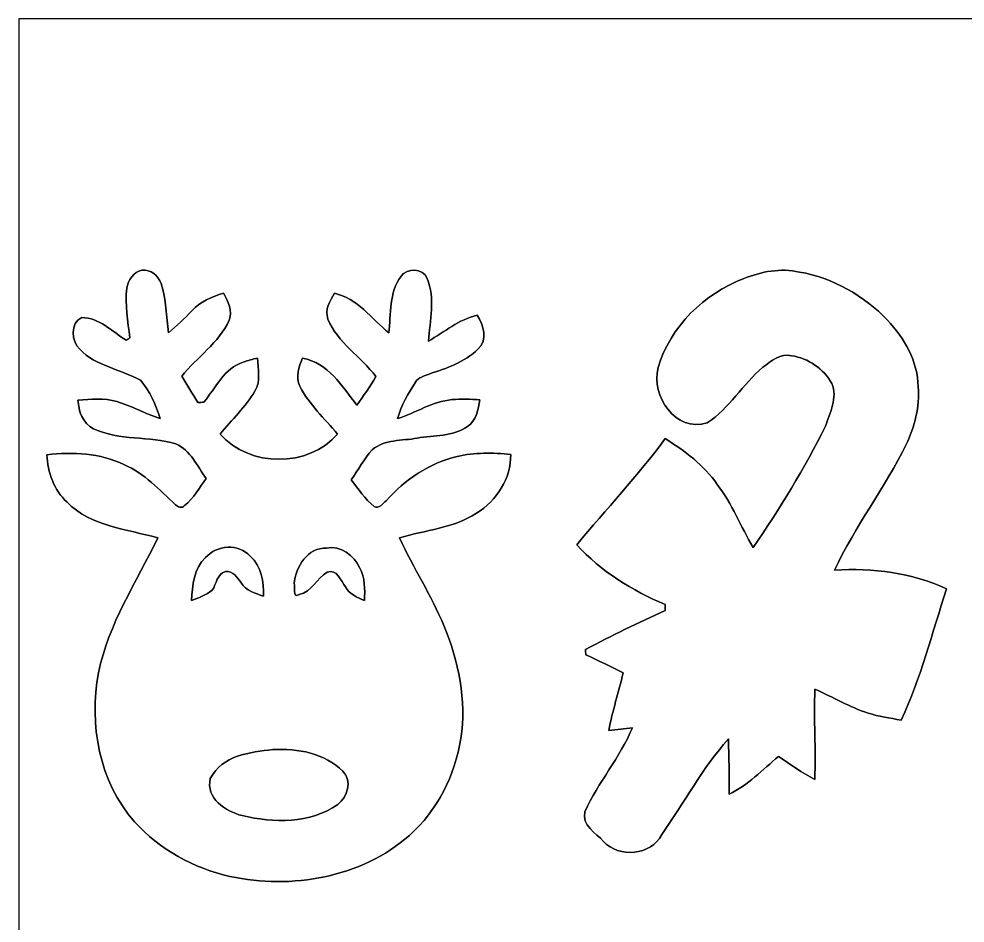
# Model space of a CAD drawing. Header units: centimetres. Extents: x -16.8 to 16.8, y -16.7 to 16.7.
# Drawn here: x -16.77 to 0.37, y 0.28 to 16.67 of the extents above; entities that cross this region are included whole.
import ezdxf

# ---------------------------------------------------------------- set-up
doc = ezdxf.new("R2010")
doc.units = ezdxf.units.CM
doc.header["$MEASUREMENT"] = 0
doc.layers.add('Layer 1', color=7, linetype='Continuous')

msp = doc.modelspace()

# ---------------------------------------------------------------- linework, layer by layer
at = {"layer": 'Layer 1', "color": 7}
for points, knots in [([(-16.77458, 16.66875), (-16.77458, 16.66875), (16.77458, 16.66875), (16.77458, 16.66875), (16.77458, 16.66875), (16.77458, 16.66875), (16.77458, -16.66875), (16.77458, -16.66875), (16.77458, -16.66875), (16.77458, -16.66875), (-16.77458, -16.66875), (-16.77458, -16.66875), (-16.77458, -16.66875), (-16.77458, -16.66875), (-16.77458, 16.66875), (-16.77458, 16.66875), (-16.77458, 16.66875), (-16.77458, 16.66875), (-16.77458, 16.66875), (-16.77458, 16.66875)], [0, 0, 0, 0, 0.16666667, 0.16666667, 0.16666667, 0.16666667, 0.33333333, 0.33333333, 0.33333333, 0.33333333, 0.5, 0.5, 0.5, 0.5, 0.66666667, 0.66666667, 0.66666667, 0.66666667, 1, 1, 1, 1]), ([(-14.82019, 11.78913), (-14.85089, 11.48786), (-14.80644, 11.18588), (-14.76304, 10.88778), (-14.76304, 10.88778), (-14.78104, 10.87684), (-14.81667, 10.85427), (-14.83431, 10.84298), (-14.83431, 10.84298), (-15.08301, 11.0042), (-15.32149, 11.2522), (-15.63617, 11.25573), (-15.63617, 11.25573), (-15.84925, 11.1566), (-15.82103, 10.82851), (-15.67321, 10.67858), (-15.67321, 10.67858), (-15.37829, 10.37484), (-14.93238, 10.31628), (-14.57325, 10.11943), (-14.57325, 10.11943), (-14.39933, 9.92329), (-14.29597, 9.67105), (-14.21765, 9.42305), (-14.21765, 9.42305), (-14.48329, 9.51195), (-14.72988, 9.65235), (-14.99941, 9.73067), (-14.99941, 9.73067), (-15.22871, 9.80405), (-15.47036, 9.77018), (-15.70567, 9.75924), (-15.70567, 9.75924), (-15.69297, 9.55569), (-15.61853, 9.33309), (-15.42168, 9.2389), (-15.42168, 9.2389), (-14.95672, 9.01629), (-14.41379, 9.11225), (-13.92943, 8.96338), (-13.92943, 8.96338), (-13.66167, 8.84943), (-13.54878, 8.55698), (-13.38016, 8.33967), (-13.38016, 8.33967), (-13.50469, 8.17104), (-13.60699, 7.97913), (-13.77139, 7.84472), (-13.77139, 7.84472), (-13.82007, 7.79498), (-13.89662, 7.81579), (-13.94001, 7.86095), (-13.94001, 7.86095), (-14.22929, 8.128), (-14.49987, 8.43068), (-14.87064, 8.58767), (-14.87064, 8.58767), (-15.30421, 8.80251), (-15.79774, 8.81733), (-16.26976, 8.76723), (-16.26976, 8.76723), (-16.24824, 8.45079), (-16.14523, 8.12659), (-15.90287, 7.90928), (-15.90287, 7.90928), (-15.47107, 7.46301), (-14.82231, 7.42597), (-14.25857, 7.2584), (-14.25857, 7.2584), (-14.63993, 6.45548), (-15.1571, 5.7023), (-15.33066, 4.81612), (-15.33066, 4.81612), (-15.50917, 3.88232), (-15.3229, 2.83845), (-14.67803, 2.11384), (-14.67803, 2.11384), (-14.22753, 1.60831), (-13.6084, 1.27106), (-12.95047, 1.12395), (-12.95047, 1.12395), (-11.83181, 0.87912), (-10.57346, 1.09996), (-9.69821, 1.86655), (-9.69821, 1.86655), (-9.19515, 2.3174), (-8.86989, 2.95487), (-8.76935, 3.62021), (-8.76935, 3.62021), (-8.65893, 4.31412), (-8.80498, 5.02814), (-9.07591, 5.66914), (-9.07591, 5.66914), (-9.30134, 6.21947), (-9.63119, 6.71865), (-9.87601, 7.25981), (-9.87601, 7.25981), (-9.4107, 7.40234), (-8.90164, 7.43338), (-8.48466, 7.70749), (-8.48466, 7.70749), (-8.11953, 7.92868), (-7.85389, 8.33931), (-7.86306, 8.77323), (-7.86306, 8.77323), (-8.18656, 8.80533), (-8.51853, 8.81274), (-8.83532, 8.73301), (-8.83532, 8.73301), (-9.33909, 8.62012), (-9.77971, 8.31286), (-10.12084, 7.93256), (-10.12084, 7.93256), (-10.17799, 7.88035), (-10.24996, 7.7784), (-10.33709, 7.83131), (-10.33709, 7.83131), (-10.5089, 7.95902), (-10.61685, 8.15164), (-10.75443, 8.31144), (-10.75443, 8.31144), (-10.62814, 8.49277), (-10.52124, 8.69139), (-10.37308, 8.85649), (-10.37308, 8.85649), (-10.15259, 9.05051), (-9.82839, 9.01594), (-9.55922, 9.06921), (-9.55922, 9.06921), (-9.25301, 9.11719), (-8.91046, 9.09532), (-8.64447, 9.27876), (-8.64447, 9.27876), (-8.48642, 9.38459), (-8.45397, 9.59097), (-8.42186, 9.76242), (-8.42186, 9.76242), (-8.59014, 9.77441), (-8.75983, 9.779), (-8.9281, 9.76595), (-8.9281, 9.76595), (-9.28088, 9.73384), (-9.5818, 9.53029), (-9.91235, 9.42305), (-9.91235, 9.42305), (-9.84638, 9.66152), (-9.7222, 9.87848), (-9.59026, 10.08556), (-9.59026, 10.08556), (-9.53558, 10.17058), (-9.43116, 10.19528), (-9.34261, 10.22985), (-9.34261, 10.22985), (-9.02864, 10.33321), (-8.70126, 10.44681), (-8.45644, 10.67894), (-8.45644, 10.67894), (-8.2737, 10.85497), (-8.35625, 11.11391), (-8.47125, 11.29983), (-8.47125, 11.29983), (-8.80251, 11.21481), (-9.06604, 10.99502), (-9.35461, 10.82534), (-9.35461, 10.82534), (-9.3278, 11.20281), (-9.22655, 11.6018), (-9.37895, 11.96481), (-9.37895, 11.96481), (-9.45056, 12.14967), (-9.74443, 12.16413), (-9.85097, 12.00362), (-9.85097, 12.00362), (-10.0711, 11.70623), (-10.02912, 11.31993), (-10.07428, 10.97456), (-10.07428, 10.97456), (-10.38331, 11.23809), (-10.63907, 11.60251), (-11.05853, 11.69564), (-11.05853, 11.69564), (-11.13931, 11.55418), (-11.23597, 11.39754), (-11.17565, 11.22609), (-11.17565, 11.22609), (-11.00032, 10.795), (-10.57804, 10.54594), (-10.30464, 10.18469), (-10.30464, 10.18469), (-10.41647, 10.00972), (-10.52689, 9.83368), (-10.65142, 9.66752), (-10.65142, 9.66752), (-10.91812, 10.00901), (-11.17353, 10.43552), (-11.63461, 10.51877), (-11.63461, 10.51877), (-11.7161, 10.36461), (-11.75703, 10.17623), (-11.68435, 10.01007), (-11.68435, 10.01007), (-11.51573, 9.67811), (-11.23879, 9.4234), (-11.00067, 9.14329), (-11.00067, 9.14329), (-11.52701, 8.53087), (-12.59769, 8.53334), (-13.12933, 9.14224), (-13.12933, 9.14224), (-12.91766, 9.40117), (-12.67001, 9.6326), (-12.49715, 9.92152), (-12.49715, 9.92152), (-12.38356, 10.10356), (-12.45023, 10.32263), (-12.45059, 10.52089), (-12.45059, 10.52089), (-12.53737, 10.49867), (-12.62486, 10.47785), (-12.70847, 10.44504), (-12.70847, 10.44504), (-13.05631, 10.33992), (-13.20659, 9.97867), (-13.42355, 9.7215), (-13.42355, 9.7215), (-13.45142, 9.71938), (-13.5068, 9.71515), (-13.53467, 9.71303), (-13.53467, 9.71303), (-13.62992, 9.87249), (-13.72658, 10.03124), (-13.8236, 10.18928), (-13.8236, 10.18928), (-13.55266, 10.53994), (-13.14732, 10.78936), (-12.96741, 11.20563), (-12.96741, 11.20563), (-12.90003, 11.37567), (-12.98504, 11.551), (-13.06901, 11.69635), (-13.06901, 11.69635), (-13.27503, 11.63002), (-13.4874, 11.54254), (-13.63839, 11.38202), (-13.63839, 11.38202), (-13.7735, 11.24021), (-13.9125, 11.10156), (-14.0656, 10.97915), (-14.0656, 10.97915), (-14.1037, 11.27619), (-14.10053, 11.58381), (-14.19966, 11.86921), (-14.19966, 11.86921), (-14.24693, 12.0142), (-14.39051, 12.13132), (-14.54785, 12.11333), (-14.54785, 12.11333), (-14.69778, 12.07982), (-14.7955, 11.93341), (-14.82019, 11.78913), (-14.82019, 11.78913), (-14.82019, 11.78913), (-14.82019, 11.78913), (-14.82019, 11.78913)], [0, 0, 0, 0, 0.01492537, 0.01492537, 0.01492537, 0.01492537, 0.02985075, 0.02985075, 0.02985075, 0.02985075, 0.04477612, 0.04477612, 0.04477612, 0.04477612, 0.05970149, 0.05970149, 0.05970149, 0.05970149, 0.07462687, 0.07462687, 0.07462687, 0.07462687, 0.08955224, 0.08955224, 0.08955224, 0.08955224, 0.10447761, 0.10447761, 0.10447761, 0.10447761, 0.11940299, 0.11940299, 0.11940299, 0.11940299, 0.13432836, 0.13432836, 0.13432836, 0.13432836, 0.14925373, 0.14925373, 0.14925373, 0.14925373, 0.1641791, 0.1641791, 0.1641791, 0.1641791, 0.17910448, 0.17910448, 0.17910448, 0.17910448, 0.19402985, 0.19402985, 0.19402985, 0.19402985, 0.20895522, 0.20895522, 0.20895522, 0.20895522, 0.2238806, 0.2238806, 0.2238806, 0.2238806, 0.23880597, 0.23880597, 0.23880597, 0.23880597, 0.25373134, 0.25373134, 0.25373134, 0.25373134, 0.26865672, 0.26865672, 0.26865672, 0.26865672, 0.28358209, 0.28358209, 0.28358209, 0.28358209, 0.29850746, 0.29850746, 0.29850746, 0.29850746, 0.31343284, 0.31343284, 0.31343284, 0.31343284, 0.32835821, 0.32835821, 0.32835821, 0.32835821, 0.34328358, 0.34328358, 0.34328358, 0.34328358, 0.35820896, 0.35820896, 0.35820896, 0.35820896, 0.37313433, 0.37313433, 0.37313433, 0.37313433, 0.3880597, 0.3880597, 0.3880597, 0.3880597, 0.40298507, 0.40298507, 0.40298507, 0.40298507, 0.41791045, 0.41791045, 0.41791045, 0.41791045, 0.43283582, 0.43283582, 0.43283582, 0.43283582, 0.44776119, 0.44776119, 0.44776119, 0.44776119, 0.46268657, 0.46268657, 0.46268657, 0.46268657, 0.47761194, 0.47761194, 0.47761194, 0.47761194, 0.49253731, 0.49253731, 0.49253731, 0.49253731, 0.50746269, 0.50746269, 0.50746269, 0.50746269, 0.52238806, 0.52238806, 0.52238806, 0.52238806, 0.53731343, 0.53731343, 0.53731343, 0.53731343, 0.55223881, 0.55223881, 0.55223881, 0.55223881, 0.56716418, 0.56716418, 0.56716418, 0.56716418, 0.58208955, 0.58208955, 0.58208955, 0.58208955, 0.59701493, 0.59701493, 0.59701493, 0.59701493, 0.6119403, 0.6119403, 0.6119403, 0.6119403, 0.62686567, 0.62686567, 0.62686567, 0.62686567, 0.64179104, 0.64179104, 0.64179104, 0.64179104, 0.65671642, 0.65671642, 0.65671642, 0.65671642, 0.67164179, 0.67164179, 0.67164179, 0.67164179, 0.68656716, 0.68656716, 0.68656716, 0.68656716, 0.70149254, 0.70149254, 0.70149254, 0.70149254, 0.71641791, 0.71641791, 0.71641791, 0.71641791, 0.73134328, 0.73134328, 0.73134328, 0.73134328, 0.74626866, 0.74626866, 0.74626866, 0.74626866, 0.76119403, 0.76119403, 0.76119403, 0.76119403, 0.7761194, 0.7761194, 0.7761194, 0.7761194, 0.79104478, 0.79104478, 0.79104478, 0.79104478, 0.80597015, 0.80597015, 0.80597015, 0.80597015, 0.82089552, 0.82089552, 0.82089552, 0.82089552, 0.8358209, 0.8358209, 0.8358209, 0.8358209, 0.85074627, 0.85074627, 0.85074627, 0.85074627, 0.86567164, 0.86567164, 0.86567164, 0.86567164, 0.88059701, 0.88059701, 0.88059701, 0.88059701, 0.89552239, 0.89552239, 0.89552239, 0.89552239, 0.91044776, 0.91044776, 0.91044776, 0.91044776, 0.92537313, 0.92537313, 0.92537313, 0.92537313, 0.94029851, 0.94029851, 0.94029851, 0.94029851, 0.95522388, 0.95522388, 0.95522388, 0.95522388, 0.97014925, 0.97014925, 0.97014925, 0.97014925, 1, 1, 1, 1]), ([(-3.63996, 11.96164), (-4.35892, 11.68717), (-4.97417, 11.0938), (-5.19254, 10.34627), (-5.19254, 10.34627), (-5.32095, 9.83756), (-4.88033, 9.16199), (-4.30248, 9.34579), (-4.30248, 9.34579), (-3.89678, 9.60684), (-3.66254, 10.04782), (-3.29636, 10.35226), (-3.29636, 10.35226), (-3.14184, 10.45986), (-2.98168, 10.61156), (-2.77354, 10.56323), (-2.77354, 10.56323), (-2.47121, 10.5156), (-2.19075, 10.32757), (-2.04294, 10.05946), (-2.04294, 10.05946), (-1.93816, 9.80158), (-2.07574, 9.52923), (-2.15971, 9.28511), (-2.15971, 9.28511), (-2.54388, 8.52241), (-2.98203, 7.78545), (-3.47274, 7.0866), (-3.47274, 7.0866), (-3.6957, 7.46301), (-3.84739, 7.88035), (-4.1215, 8.22678), (-4.1215, 8.22678), (-4.35892, 8.58132), (-4.70711, 8.83567), (-5.06342, 9.05969), (-5.06342, 9.05969), (-5.5626, 8.38906), (-6.13445, 7.77875), (-6.66679, 7.13564), (-6.66679, 7.13564), (-6.23076, 6.65092), (-5.6582, 6.3059), (-5.06342, 6.04943), (-5.06342, 6.04943), (-5.06342, 6.02298), (-5.06307, 5.97041), (-5.06307, 5.94431), (-5.06307, 5.94431), (-5.55272, 5.72417), (-6.03603, 5.48922), (-6.50946, 5.23558), (-6.50946, 5.23558), (-6.50804, 5.21194), (-6.50522, 5.16467), (-6.50381, 5.14068), (-6.50381, 5.14068), (-6.27627, 5.03484), (-6.04732, 4.93113), (-5.82683, 4.81154), (-5.82683, 4.81154), (-5.90444, 4.46193), (-6.02298, 4.12221), (-6.08436, 3.76872), (-6.08436, 3.76872), (-5.94184, 3.7846), (-5.80002, 3.80612), (-5.65679, 3.81706), (-5.65679, 3.81706), (-5.88821, 3.27907), (-6.27274, 2.82504), (-6.52286, 2.29623), (-6.52286, 2.29623), (-6.57507, 2.0574), (-6.32531, 1.90747), (-6.18102, 1.75683), (-6.18102, 1.75683), (-5.90162, 1.44956), (-5.31883, 1.49966), (-5.12692, 1.88031), (-5.12692, 1.88031), (-4.72228, 2.45674), (-4.38714, 3.08822), (-3.91901, 3.61633), (-3.91901, 3.61633), (-3.90419, 3.28224), (-3.90737, 2.94746), (-3.90631, 2.61267), (-3.90631, 2.61267), (-3.56341, 2.7746), (-3.30059, 3.06176), (-3.00849, 3.29706), (-3.00849, 3.29706), (-2.79612, 3.14889), (-2.58445, 2.99791), (-2.35268, 2.87973), (-2.35268, 2.87973), (-2.33327, 3.42583), (-2.37314, 3.97157), (-2.35056, 4.51732), (-2.35056, 4.51732), (-2.02847, 4.37656), (-1.72508, 4.19029), (-1.38853, 4.0827), (-1.38853, 4.0827), (-1.19309, 4.02378), (-0.99095, 3.99098), (-0.78952, 3.95711), (-0.78952, 3.95711), (-0.43109, 4.7177), (-0.22507, 5.53932), (0.03422, 6.33659), (0.03422, 6.33659), (-0.5969, 6.63363), (-1.30493, 6.71654), (-1.99602, 6.67456), (-1.99602, 6.67456), (-1.6256, 7.46831), (-1.08303, 8.16681), (-0.69815, 8.95279), (-0.69815, 8.95279), (-0.54469, 9.27876), (-0.44873, 9.63718), (-0.48084, 10.00019), (-0.48084, 10.00019), (-0.48366, 10.46092), (-0.73307, 10.87579), (-1.0347, 11.20704), (-1.0347, 11.20704), (-1.46156, 11.64978), (-2.02248, 11.97681), (-2.63243, 12.07876), (-2.63243, 12.07876), (-2.96933, 12.15849), (-3.32352, 12.08617), (-3.63996, 11.96164), (-3.63996, 11.96164), (-3.63996, 11.96164), (-3.63996, 11.96164), (-3.63996, 11.96164)], [0, 0, 0, 0, 0.02777778, 0.02777778, 0.02777778, 0.02777778, 0.05555556, 0.05555556, 0.05555556, 0.05555556, 0.08333333, 0.08333333, 0.08333333, 0.08333333, 0.11111111, 0.11111111, 0.11111111, 0.11111111, 0.13888889, 0.13888889, 0.13888889, 0.13888889, 0.16666667, 0.16666667, 0.16666667, 0.16666667, 0.19444444, 0.19444444, 0.19444444, 0.19444444, 0.22222222, 0.22222222, 0.22222222, 0.22222222, 0.25, 0.25, 0.25, 0.25, 0.27777778, 0.27777778, 0.27777778, 0.27777778, 0.30555556, 0.30555556, 0.30555556, 0.30555556, 0.33333333, 0.33333333, 0.33333333, 0.33333333, 0.36111111, 0.36111111, 0.36111111, 0.36111111, 0.38888889, 0.38888889, 0.38888889, 0.38888889, 0.41666667, 0.41666667, 0.41666667, 0.41666667, 0.44444444, 0.44444444, 0.44444444, 0.44444444, 0.47222222, 0.47222222, 0.47222222, 0.47222222, 0.5, 0.5, 0.5, 0.5, 0.52777778, 0.52777778, 0.52777778, 0.52777778, 0.55555556, 0.55555556, 0.55555556, 0.55555556, 0.58333333, 0.58333333, 0.58333333, 0.58333333, 0.61111111, 0.61111111, 0.61111111, 0.61111111, 0.63888889, 0.63888889, 0.63888889, 0.63888889, 0.66666667, 0.66666667, 0.66666667, 0.66666667, 0.69444444, 0.69444444, 0.69444444, 0.69444444, 0.72222222, 0.72222222, 0.72222222, 0.72222222, 0.75, 0.75, 0.75, 0.75, 0.77777778, 0.77777778, 0.77777778, 0.77777778, 0.80555556, 0.80555556, 0.80555556, 0.80555556, 0.83333333, 0.83333333, 0.83333333, 0.83333333, 0.86111111, 0.86111111, 0.86111111, 0.86111111, 0.88888889, 0.88888889, 0.88888889, 0.88888889, 0.91666667, 0.91666667, 0.91666667, 0.91666667, 0.94444444, 0.94444444, 0.94444444, 0.94444444, 1, 1, 1, 1]), ([(-13.39462, 6.90316), (-13.19142, 7.1314), (-12.79349, 7.16915), (-12.58253, 6.92573), (-12.58253, 6.92573), (-12.37474, 6.74687), (-12.33981, 6.45936), (-12.34581, 6.20254), (-12.34581, 6.20254), (-12.49116, 6.25616), (-12.65767, 6.30449), (-12.7448, 6.44384), (-12.7448, 6.44384), (-12.81642, 6.53556), (-12.8972, 6.66715), (-13.03161, 6.64916), (-13.03161, 6.64916), (-13.18824, 6.61423), (-13.19107, 6.42267), (-13.27115, 6.31261), (-13.27115, 6.31261), (-13.38051, 6.22194), (-13.51598, 6.17079), (-13.64897, 6.12458), (-13.64897, 6.12458), (-13.62216, 6.39339), (-13.61334, 6.71054), (-13.39462, 6.90316)], [0, 0, 0, 0, 0.125, 0.125, 0.125, 0.125, 0.25, 0.25, 0.25, 0.25, 0.375, 0.375, 0.375, 0.375, 0.5, 0.5, 0.5, 0.5, 0.625, 0.625, 0.625, 0.625, 0.75, 0.75, 0.75, 0.75, 1, 1, 1, 1]), ([(-11.78631, 6.4329), (-11.75914, 6.73735), (-11.54395, 7.08978), (-11.19964, 7.07461), (-11.19964, 7.07461), (-10.94634, 7.12787), (-10.70293, 6.94055), (-10.60203, 6.72042), (-10.60203, 6.72042), (-10.49973, 6.53874), (-10.50431, 6.32495), (-10.51348, 6.12281), (-10.51348, 6.12281), (-10.64084, 6.18419), (-10.79253, 6.23676), (-10.85709, 6.37469), (-10.85709, 6.37469), (-10.93541, 6.47453), (-11.01619, 6.70736), (-11.18799, 6.63787), (-11.18799, 6.63787), (-11.37497, 6.52462), (-11.46704, 6.28438), (-11.69741, 6.23217), (-11.69741, 6.23217), (-11.82476, 6.14821), (-11.76867, 6.39833), (-11.78631, 6.4329)], [0, 0, 0, 0, 0.125, 0.125, 0.125, 0.125, 0.25, 0.25, 0.25, 0.25, 0.375, 0.375, 0.375, 0.375, 0.5, 0.5, 0.5, 0.5, 0.625, 0.625, 0.625, 0.625, 0.75, 0.75, 0.75, 0.75, 1, 1, 1, 1]), ([(-12.17224, 3.42265), (-11.72633, 3.4477), (-11.23139, 3.35633), (-10.90542, 3.02895), (-10.90542, 3.02895), (-10.73503, 2.85644), (-10.81476, 2.55905), (-10.99855, 2.42746), (-10.99855, 2.42746), (-11.49491, 2.07857), (-12.16307, 2.09091), (-12.73034, 2.22497), (-12.73034, 2.22497), (-13.03055, 2.3054), (-13.39356, 2.53753), (-13.30643, 2.89913), (-13.30643, 2.89913), (-13.09652, 3.31505), (-12.58147, 3.37855), (-12.17224, 3.42265)], [0, 0, 0, 0, 0.16666667, 0.16666667, 0.16666667, 0.16666667, 0.33333333, 0.33333333, 0.33333333, 0.33333333, 0.5, 0.5, 0.5, 0.5, 0.66666667, 0.66666667, 0.66666667, 0.66666667, 1, 1, 1, 1])]:
    msp.add_open_spline(points, degree=3, knots=knots, dxfattribs=at)
at = {"layer": 'Layer 1', "color": 251}
for points, knots in [([(-14.82019, 11.78913), (-14.7955, 11.93341), (-14.69778, 12.07982), (-14.54785, 12.11333), (-14.54785, 12.11333), (-14.39051, 12.13132), (-14.24693, 12.0142), (-14.19966, 11.86921), (-14.19966, 11.86921), (-14.10053, 11.58381), (-14.1037, 11.27619), (-14.0656, 10.97915), (-14.0656, 10.97915), (-13.9125, 11.10156), (-13.7735, 11.24021), (-13.63839, 11.38202), (-13.63839, 11.38202), (-13.4874, 11.54254), (-13.27503, 11.63002), (-13.06901, 11.69635), (-13.06901, 11.69635), (-12.98504, 11.551), (-12.90003, 11.37567), (-12.96741, 11.20563), (-12.96741, 11.20563), (-13.14732, 10.78936), (-13.55266, 10.53994), (-13.8236, 10.18928), (-13.8236, 10.18928), (-13.72658, 10.03124), (-13.62992, 9.87249), (-13.53467, 9.71303), (-13.53467, 9.71303), (-13.5068, 9.71515), (-13.45142, 9.71938), (-13.42355, 9.7215), (-13.42355, 9.7215), (-13.20659, 9.97867), (-13.05631, 10.33992), (-12.70847, 10.44504), (-12.70847, 10.44504), (-12.62486, 10.47785), (-12.53737, 10.49867), (-12.45059, 10.52089), (-12.45059, 10.52089), (-12.45023, 10.32263), (-12.38356, 10.10356), (-12.49715, 9.92152), (-12.49715, 9.92152), (-12.67001, 9.6326), (-12.91766, 9.40117), (-13.12933, 9.14224), (-13.12933, 9.14224), (-12.59769, 8.53334), (-11.52701, 8.53087), (-11.00067, 9.14329), (-11.00067, 9.14329), (-11.23879, 9.4234), (-11.51573, 9.67811), (-11.68435, 10.01007), (-11.68435, 10.01007), (-11.75703, 10.17623), (-11.7161, 10.36461), (-11.63461, 10.51877), (-11.63461, 10.51877), (-11.17353, 10.43552), (-10.91812, 10.00901), (-10.65142, 9.66752), (-10.65142, 9.66752), (-10.52689, 9.83368), (-10.41647, 10.00972), (-10.30464, 10.18469), (-10.30464, 10.18469), (-10.57804, 10.54594), (-11.00032, 10.795), (-11.17565, 11.22609), (-11.17565, 11.22609), (-11.23597, 11.39754), (-11.13931, 11.55418), (-11.05853, 11.69564), (-11.05853, 11.69564), (-10.63907, 11.60251), (-10.38331, 11.23809), (-10.07428, 10.97456), (-10.07428, 10.97456), (-10.02912, 11.31993), (-10.0711, 11.70623), (-9.85097, 12.00362), (-9.85097, 12.00362), (-9.74443, 12.16413), (-9.45056, 12.14967), (-9.37895, 11.96481), (-9.37895, 11.96481), (-9.22655, 11.6018), (-9.3278, 11.20281), (-9.35461, 10.82534), (-9.35461, 10.82534), (-9.06604, 10.99502), (-8.80251, 11.21481), (-8.47125, 11.29983), (-8.47125, 11.29983), (-8.35625, 11.11391), (-8.2737, 10.85497), (-8.45644, 10.67894), (-8.45644, 10.67894), (-8.70126, 10.44681), (-9.02864, 10.33321), (-9.34261, 10.22985), (-9.34261, 10.22985), (-9.43116, 10.19528), (-9.53558, 10.17058), (-9.59026, 10.08556), (-9.59026, 10.08556), (-9.7222, 9.87848), (-9.84638, 9.66152), (-9.91235, 9.42305), (-9.91235, 9.42305), (-9.5818, 9.53029), (-9.28088, 9.73384), (-8.9281, 9.76595), (-8.9281, 9.76595), (-8.75983, 9.779), (-8.59014, 9.77441), (-8.42186, 9.76242), (-8.42186, 9.76242), (-8.45397, 9.59097), (-8.48642, 9.38459), (-8.64447, 9.27876), (-8.64447, 9.27876), (-8.91046, 9.09532), (-9.25301, 9.11719), (-9.55922, 9.06921), (-9.55922, 9.06921), (-9.82839, 9.01594), (-10.15259, 9.05051), (-10.37308, 8.85649), (-10.37308, 8.85649), (-10.52124, 8.69139), (-10.62814, 8.49277), (-10.75443, 8.31144), (-10.75443, 8.31144), (-10.61685, 8.15164), (-10.5089, 7.95902), (-10.33709, 7.83131), (-10.33709, 7.83131), (-10.24996, 7.7784), (-10.17799, 7.88035), (-10.12084, 7.93256), (-10.12084, 7.93256), (-9.77971, 8.31286), (-9.33909, 8.62012), (-8.83532, 8.73301), (-8.83532, 8.73301), (-8.51853, 8.81274), (-8.18656, 8.80533), (-7.86306, 8.77323), (-7.86306, 8.77323), (-7.85389, 8.33931), (-8.11953, 7.92868), (-8.48466, 7.70749), (-8.48466, 7.70749), (-8.90164, 7.43338), (-9.4107, 7.40234), (-9.87601, 7.25981), (-9.87601, 7.25981), (-9.63119, 6.71865), (-9.30134, 6.21947), (-9.07591, 5.66914), (-9.07591, 5.66914), (-8.80498, 5.02814), (-8.65893, 4.31412), (-8.76935, 3.62021), (-8.76935, 3.62021), (-8.86989, 2.95487), (-9.19515, 2.3174), (-9.69821, 1.86655), (-9.69821, 1.86655), (-10.57346, 1.09996), (-11.83181, 0.87912), (-12.95047, 1.12395), (-12.95047, 1.12395), (-13.6084, 1.27106), (-14.22753, 1.60831), (-14.67803, 2.11384), (-14.67803, 2.11384), (-15.3229, 2.83845), (-15.50917, 3.88232), (-15.33066, 4.81612), (-15.33066, 4.81612), (-15.1571, 5.7023), (-14.63993, 6.45548), (-14.25857, 7.2584), (-14.25857, 7.2584), (-14.82231, 7.42597), (-15.47107, 7.46301), (-15.90287, 7.90928), (-15.90287, 7.90928), (-16.14523, 8.12659), (-16.24824, 8.45079), (-16.26976, 8.76723), (-16.26976, 8.76723), (-15.79774, 8.81733), (-15.30421, 8.80251), (-14.87064, 8.58767), (-14.87064, 8.58767), (-14.49987, 8.43068), (-14.22929, 8.128), (-13.94001, 7.86095), (-13.94001, 7.86095), (-13.89662, 7.81579), (-13.82007, 7.79498), (-13.77139, 7.84472), (-13.77139, 7.84472), (-13.60699, 7.97913), (-13.50469, 8.17104), (-13.38016, 8.33967), (-13.38016, 8.33967), (-13.54878, 8.55698), (-13.66167, 8.84943), (-13.92943, 8.96338), (-13.92943, 8.96338), (-14.41379, 9.11225), (-14.95672, 9.01629), (-15.42168, 9.2389), (-15.42168, 9.2389), (-15.61853, 9.33309), (-15.69297, 9.55569), (-15.70567, 9.75924), (-15.70567, 9.75924), (-15.47036, 9.77018), (-15.22871, 9.80405), (-14.99941, 9.73067), (-14.99941, 9.73067), (-14.72988, 9.65235), (-14.48329, 9.51195), (-14.21765, 9.42305), (-14.21765, 9.42305), (-14.29597, 9.67105), (-14.39933, 9.92329), (-14.57325, 10.11943), (-14.57325, 10.11943), (-14.93238, 10.31628), (-15.37829, 10.37484), (-15.67321, 10.67858), (-15.67321, 10.67858), (-15.82103, 10.82851), (-15.84925, 11.1566), (-15.63617, 11.25573), (-15.63617, 11.25573), (-15.32149, 11.2522), (-15.08301, 11.0042), (-14.83431, 10.84298), (-14.83431, 10.84298), (-14.81667, 10.85427), (-14.78104, 10.87684), (-14.76304, 10.88778), (-14.76304, 10.88778), (-14.80644, 11.18588), (-14.85089, 11.48786), (-14.82019, 11.78913), (-14.82019, 11.78913), (-14.82019, 11.78913), (-14.82019, 11.78913), (-14.82019, 11.78913)], [0, 0, 0, 0, 0.01492537, 0.01492537, 0.01492537, 0.01492537, 0.02985075, 0.02985075, 0.02985075, 0.02985075, 0.04477612, 0.04477612, 0.04477612, 0.04477612, 0.05970149, 0.05970149, 0.05970149, 0.05970149, 0.07462687, 0.07462687, 0.07462687, 0.07462687, 0.08955224, 0.08955224, 0.08955224, 0.08955224, 0.10447761, 0.10447761, 0.10447761, 0.10447761, 0.11940299, 0.11940299, 0.11940299, 0.11940299, 0.13432836, 0.13432836, 0.13432836, 0.13432836, 0.14925373, 0.14925373, 0.14925373, 0.14925373, 0.1641791, 0.1641791, 0.1641791, 0.1641791, 0.17910448, 0.17910448, 0.17910448, 0.17910448, 0.19402985, 0.19402985, 0.19402985, 0.19402985, 0.20895522, 0.20895522, 0.20895522, 0.20895522, 0.2238806, 0.2238806, 0.2238806, 0.2238806, 0.23880597, 0.23880597, 0.23880597, 0.23880597, 0.25373134, 0.25373134, 0.25373134, 0.25373134, 0.26865672, 0.26865672, 0.26865672, 0.26865672, 0.28358209, 0.28358209, 0.28358209, 0.28358209, 0.29850746, 0.29850746, 0.29850746, 0.29850746, 0.31343284, 0.31343284, 0.31343284, 0.31343284, 0.32835821, 0.32835821, 0.32835821, 0.32835821, 0.34328358, 0.34328358, 0.34328358, 0.34328358, 0.35820896, 0.35820896, 0.35820896, 0.35820896, 0.37313433, 0.37313433, 0.37313433, 0.37313433, 0.3880597, 0.3880597, 0.3880597, 0.3880597, 0.40298507, 0.40298507, 0.40298507, 0.40298507, 0.41791045, 0.41791045, 0.41791045, 0.41791045, 0.43283582, 0.43283582, 0.43283582, 0.43283582, 0.44776119, 0.44776119, 0.44776119, 0.44776119, 0.46268657, 0.46268657, 0.46268657, 0.46268657, 0.47761194, 0.47761194, 0.47761194, 0.47761194, 0.49253731, 0.49253731, 0.49253731, 0.49253731, 0.50746269, 0.50746269, 0.50746269, 0.50746269, 0.52238806, 0.52238806, 0.52238806, 0.52238806, 0.53731343, 0.53731343, 0.53731343, 0.53731343, 0.55223881, 0.55223881, 0.55223881, 0.55223881, 0.56716418, 0.56716418, 0.56716418, 0.56716418, 0.58208955, 0.58208955, 0.58208955, 0.58208955, 0.59701493, 0.59701493, 0.59701493, 0.59701493, 0.6119403, 0.6119403, 0.6119403, 0.6119403, 0.62686567, 0.62686567, 0.62686567, 0.62686567, 0.64179104, 0.64179104, 0.64179104, 0.64179104, 0.65671642, 0.65671642, 0.65671642, 0.65671642, 0.67164179, 0.67164179, 0.67164179, 0.67164179, 0.68656716, 0.68656716, 0.68656716, 0.68656716, 0.70149254, 0.70149254, 0.70149254, 0.70149254, 0.71641791, 0.71641791, 0.71641791, 0.71641791, 0.73134328, 0.73134328, 0.73134328, 0.73134328, 0.74626866, 0.74626866, 0.74626866, 0.74626866, 0.76119403, 0.76119403, 0.76119403, 0.76119403, 0.7761194, 0.7761194, 0.7761194, 0.7761194, 0.79104478, 0.79104478, 0.79104478, 0.79104478, 0.80597015, 0.80597015, 0.80597015, 0.80597015, 0.82089552, 0.82089552, 0.82089552, 0.82089552, 0.8358209, 0.8358209, 0.8358209, 0.8358209, 0.85074627, 0.85074627, 0.85074627, 0.85074627, 0.86567164, 0.86567164, 0.86567164, 0.86567164, 0.88059701, 0.88059701, 0.88059701, 0.88059701, 0.89552239, 0.89552239, 0.89552239, 0.89552239, 0.91044776, 0.91044776, 0.91044776, 0.91044776, 0.92537313, 0.92537313, 0.92537313, 0.92537313, 0.94029851, 0.94029851, 0.94029851, 0.94029851, 0.95522388, 0.95522388, 0.95522388, 0.95522388, 0.97014925, 0.97014925, 0.97014925, 0.97014925, 1, 1, 1, 1]), ([(-3.63996, 11.96164), (-3.32352, 12.08617), (-2.96933, 12.15849), (-2.63243, 12.07876), (-2.63243, 12.07876), (-2.02248, 11.97681), (-1.46156, 11.64978), (-1.0347, 11.20704), (-1.0347, 11.20704), (-0.73307, 10.87579), (-0.48366, 10.46092), (-0.48084, 10.00019), (-0.48084, 10.00019), (-0.44873, 9.63718), (-0.54469, 9.27876), (-0.69815, 8.95279), (-0.69815, 8.95279), (-1.08303, 8.16681), (-1.6256, 7.46831), (-1.99602, 6.67456), (-1.99602, 6.67456), (-1.30493, 6.71654), (-0.5969, 6.63363), (0.03422, 6.33659), (0.03422, 6.33659), (-0.22507, 5.53932), (-0.43109, 4.7177), (-0.78952, 3.95711), (-0.78952, 3.95711), (-0.99095, 3.99098), (-1.19309, 4.02378), (-1.38853, 4.0827), (-1.38853, 4.0827), (-1.72508, 4.19029), (-2.02847, 4.37656), (-2.35056, 4.51732), (-2.35056, 4.51732), (-2.37314, 3.97157), (-2.33327, 3.42583), (-2.35268, 2.87973), (-2.35268, 2.87973), (-2.58445, 2.99791), (-2.79612, 3.14889), (-3.00849, 3.29706), (-3.00849, 3.29706), (-3.30059, 3.06176), (-3.56341, 2.7746), (-3.90631, 2.61267), (-3.90631, 2.61267), (-3.90737, 2.94746), (-3.90419, 3.28224), (-3.91901, 3.61633), (-3.91901, 3.61633), (-4.38714, 3.08822), (-4.72228, 2.45674), (-5.12692, 1.88031), (-5.12692, 1.88031), (-5.31883, 1.49966), (-5.90162, 1.44956), (-6.18102, 1.75683), (-6.18102, 1.75683), (-6.32531, 1.90747), (-6.57507, 2.0574), (-6.52286, 2.29623), (-6.52286, 2.29623), (-6.27274, 2.82504), (-5.88821, 3.27907), (-5.65679, 3.81706), (-5.65679, 3.81706), (-5.80002, 3.80612), (-5.94184, 3.7846), (-6.08436, 3.76872), (-6.08436, 3.76872), (-6.02298, 4.12221), (-5.90444, 4.46193), (-5.82683, 4.81154), (-5.82683, 4.81154), (-6.04732, 4.93113), (-6.27627, 5.03484), (-6.50381, 5.14068), (-6.50381, 5.14068), (-6.50522, 5.16467), (-6.50804, 5.21194), (-6.50946, 5.23558), (-6.50946, 5.23558), (-6.03603, 5.48922), (-5.55272, 5.72417), (-5.06307, 5.94431), (-5.06307, 5.94431), (-5.06307, 5.97041), (-5.06342, 6.02298), (-5.06342, 6.04943), (-5.06342, 6.04943), (-5.6582, 6.3059), (-6.23076, 6.65092), (-6.66679, 7.13564), (-6.66679, 7.13564), (-6.13445, 7.77875), (-5.5626, 8.38906), (-5.06342, 9.05969), (-5.06342, 9.05969), (-4.70711, 8.83567), (-4.35892, 8.58132), (-4.1215, 8.22678), (-4.1215, 8.22678), (-3.84739, 7.88035), (-3.6957, 7.46301), (-3.47274, 7.0866), (-3.47274, 7.0866), (-2.98203, 7.78545), (-2.54388, 8.52241), (-2.15971, 9.28511), (-2.15971, 9.28511), (-2.07574, 9.52923), (-1.93816, 9.80158), (-2.04294, 10.05946), (-2.04294, 10.05946), (-2.19075, 10.32757), (-2.47121, 10.5156), (-2.77354, 10.56323), (-2.77354, 10.56323), (-2.98168, 10.61156), (-3.14184, 10.45986), (-3.29636, 10.35226), (-3.29636, 10.35226), (-3.66254, 10.04782), (-3.89678, 9.60684), (-4.30248, 9.34579), (-4.30248, 9.34579), (-4.88033, 9.16199), (-5.32095, 9.83756), (-5.19254, 10.34627), (-5.19254, 10.34627), (-4.97417, 11.0938), (-4.35892, 11.68717), (-3.63996, 11.96164)], [0, 0, 0, 0, 0.02857143, 0.02857143, 0.02857143, 0.02857143, 0.05714286, 0.05714286, 0.05714286, 0.05714286, 0.08571429, 0.08571429, 0.08571429, 0.08571429, 0.11428571, 0.11428571, 0.11428571, 0.11428571, 0.14285714, 0.14285714, 0.14285714, 0.14285714, 0.17142857, 0.17142857, 0.17142857, 0.17142857, 0.2, 0.2, 0.2, 0.2, 0.22857143, 0.22857143, 0.22857143, 0.22857143, 0.25714286, 0.25714286, 0.25714286, 0.25714286, 0.28571429, 0.28571429, 0.28571429, 0.28571429, 0.31428571, 0.31428571, 0.31428571, 0.31428571, 0.34285714, 0.34285714, 0.34285714, 0.34285714, 0.37142857, 0.37142857, 0.37142857, 0.37142857, 0.4, 0.4, 0.4, 0.4, 0.42857143, 0.42857143, 0.42857143, 0.42857143, 0.45714286, 0.45714286, 0.45714286, 0.45714286, 0.48571429, 0.48571429, 0.48571429, 0.48571429, 0.51428571, 0.51428571, 0.51428571, 0.51428571, 0.54285714, 0.54285714, 0.54285714, 0.54285714, 0.57142857, 0.57142857, 0.57142857, 0.57142857, 0.6, 0.6, 0.6, 0.6, 0.62857143, 0.62857143, 0.62857143, 0.62857143, 0.65714286, 0.65714286, 0.65714286, 0.65714286, 0.68571429, 0.68571429, 0.68571429, 0.68571429, 0.71428571, 0.71428571, 0.71428571, 0.71428571, 0.74285714, 0.74285714, 0.74285714, 0.74285714, 0.77142857, 0.77142857, 0.77142857, 0.77142857, 0.8, 0.8, 0.8, 0.8, 0.82857143, 0.82857143, 0.82857143, 0.82857143, 0.85714286, 0.85714286, 0.85714286, 0.85714286, 0.88571429, 0.88571429, 0.88571429, 0.88571429, 0.91428571, 0.91428571, 0.91428571, 0.91428571, 0.94285714, 0.94285714, 0.94285714, 0.94285714, 1, 1, 1, 1]), ([(-13.39462, 6.90316), (-13.61334, 6.71054), (-13.62216, 6.39339), (-13.64897, 6.12458), (-13.64897, 6.12458), (-13.51598, 6.17079), (-13.38051, 6.22194), (-13.27115, 6.31261), (-13.27115, 6.31261), (-13.19107, 6.42267), (-13.18824, 6.61423), (-13.03161, 6.64916), (-13.03161, 6.64916), (-12.8972, 6.66715), (-12.81642, 6.53556), (-12.7448, 6.44384), (-12.7448, 6.44384), (-12.65767, 6.30449), (-12.49116, 6.25616), (-12.34581, 6.20254), (-12.34581, 6.20254), (-12.33981, 6.45936), (-12.37474, 6.74687), (-12.58253, 6.92573), (-12.58253, 6.92573), (-12.79349, 7.16915), (-13.19142, 7.1314), (-13.39462, 6.90316), (-13.39462, 6.90316), (-13.39462, 6.90316), (-13.39462, 6.90316), (-13.39462, 6.90316)], [0, 0, 0, 0, 0.11111111, 0.11111111, 0.11111111, 0.11111111, 0.22222222, 0.22222222, 0.22222222, 0.22222222, 0.33333333, 0.33333333, 0.33333333, 0.33333333, 0.44444444, 0.44444444, 0.44444444, 0.44444444, 0.55555556, 0.55555556, 0.55555556, 0.55555556, 0.66666667, 0.66666667, 0.66666667, 0.66666667, 0.77777778, 0.77777778, 0.77777778, 0.77777778, 1, 1, 1, 1]), ([(-11.78631, 6.4329), (-11.76867, 6.39833), (-11.82476, 6.14821), (-11.69741, 6.23217), (-11.69741, 6.23217), (-11.46704, 6.28438), (-11.37497, 6.52462), (-11.18799, 6.63787), (-11.18799, 6.63787), (-11.01619, 6.70736), (-10.93541, 6.47453), (-10.85709, 6.37469), (-10.85709, 6.37469), (-10.79253, 6.23676), (-10.64084, 6.18419), (-10.51348, 6.12281), (-10.51348, 6.12281), (-10.50431, 6.32495), (-10.49973, 6.53874), (-10.60203, 6.72042), (-10.60203, 6.72042), (-10.70293, 6.94055), (-10.94634, 7.12787), (-11.19964, 7.07461), (-11.19964, 7.07461), (-11.54395, 7.08978), (-11.75914, 6.73735), (-11.78631, 6.4329), (-11.78631, 6.4329), (-11.78631, 6.4329), (-11.78631, 6.4329), (-11.78631, 6.4329)], [0, 0, 0, 0, 0.11111111, 0.11111111, 0.11111111, 0.11111111, 0.22222222, 0.22222222, 0.22222222, 0.22222222, 0.33333333, 0.33333333, 0.33333333, 0.33333333, 0.44444444, 0.44444444, 0.44444444, 0.44444444, 0.55555556, 0.55555556, 0.55555556, 0.55555556, 0.66666667, 0.66666667, 0.66666667, 0.66666667, 0.77777778, 0.77777778, 0.77777778, 0.77777778, 1, 1, 1, 1]), ([(-12.17224, 3.42265), (-12.58147, 3.37855), (-13.09652, 3.31505), (-13.30643, 2.89913), (-13.30643, 2.89913), (-13.39356, 2.53753), (-13.03055, 2.3054), (-12.73034, 2.22497), (-12.73034, 2.22497), (-12.16307, 2.09091), (-11.49491, 2.07857), (-10.99855, 2.42746), (-10.99855, 2.42746), (-10.81476, 2.55905), (-10.73503, 2.85644), (-10.90542, 3.02895), (-10.90542, 3.02895), (-11.23139, 3.35633), (-11.72633, 3.4477), (-12.17224, 3.42265)], [0, 0, 0, 0, 0.16666667, 0.16666667, 0.16666667, 0.16666667, 0.33333333, 0.33333333, 0.33333333, 0.33333333, 0.5, 0.5, 0.5, 0.5, 0.66666667, 0.66666667, 0.66666667, 0.66666667, 1, 1, 1, 1])]:
    msp.add_open_spline(points, degree=3, knots=knots, dxfattribs=at)

doc.saveas('drawing.dxf')
